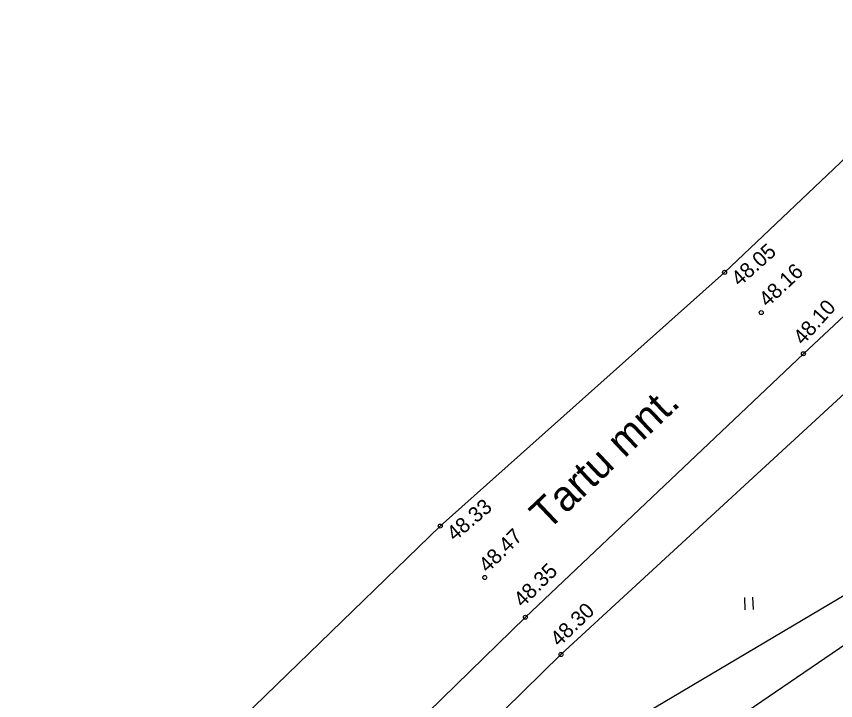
# Model space of a CAD drawing. Extents: x 641549 to 642076, y 6457469 to 6457996.
# Drawn here: x 641794.6 to 641835.2, y 6457893.42 to 6457927.34 of the extents above; entities that cross this region are included whole.
import ezdxf

# ---------------------------------------------------------------- set-up
doc = ezdxf.new("R2010")
doc.units = 0
for name, color, linetype in [('Level 22', 7, 'Continuous'), ('Level 30', 7, 'Continuous'), ('Level 31', 7, 'Continuous'), ('Level 41', 7, 'Continuous'), ('Level 54', 7, 'Continuous'), ('Level 58', 7, 'Continuous'), ('Level 59', 7, 'Continuous')]:
    doc.layers.add(name, color=color, linetype=linetype)

# ---------------------------------------------------------------- blocks, each defined once
blk = doc.blocks.new('KHEIN_')
at = {"layer": 'Level 41'}
for p, q in [((0, 620.11), (0, 0)), ((405.61, 608.83), (405.61, 0))]:
    blk.add_line(p, q, dxfattribs=at)

msp = doc.modelspace()

# ---------------------------------------------------------------- linework, layer by layer
at = {"layer": 'Level 22'}
for points in [[(641859.552, 6457914.975), (641840.809, 6457901.694), (641819.877, 6457889.297), (641806.023, 6457873.23)], [(641806.263, 6457868.234), (641826.234, 6457889.777), (641859.679, 6457912.588)]]:
    msp.add_lwpolyline(points, dxfattribs=at)
at = {"layer": 'Level 30'}
for p, q in [((641829.697, 6457914.647), (641829.697, 6457914.647)), ((641833.602, 6457910.611), (641833.602, 6457910.611)), ((641815.603, 6457902.069), (641815.603, 6457902.069)), ((641819.826, 6457897.551), (641819.826, 6457897.551)), ((641821.59, 6457895.703), (641821.59, 6457895.703))]:
    msp.add_line(p, q, dxfattribs=at)
for points in [[(641794.599, 6457890.612), (641802.079, 6457888.939), (641815.603, 6457902.069), (641829.697, 6457914.647), (641843.069, 6457927.336)], [(641847.54, 6457923.631), (641833.602, 6457910.611), (641819.826, 6457897.551), (641806.017, 6457884.068)], [(641849.501, 6457921.943), (641835.664, 6457908.664), (641821.59, 6457895.703), (641807.616, 6457881.992)]]:
    msp.add_lwpolyline(points, dxfattribs=at)
at = {"layer": 'Level 31'}
for p, q in [((641831.513, 6457912.652), (641831.513, 6457912.652)), ((641817.812, 6457899.519), (641817.812, 6457899.519))]:
    msp.add_line(p, q, dxfattribs=at)
for centre in [(641831.513, 6457912.652), (641817.812, 6457899.519)]:
    msp.add_circle(centre, 0.1, dxfattribs=at)
at = {"layer": 'Level 54'}
for centre in [(641831.513, 6457912.652), (641817.812, 6457899.519)]:
    msp.add_circle(centre, 0.1, dxfattribs=at)
at = {"layer": 'Level 59'}
for centre in [(641829.697, 6457914.647), (641833.602, 6457910.611), (641815.603, 6457902.069), (641819.826, 6457897.551), (641821.59, 6457895.703)]:
    msp.add_circle(centre, 0.1, dxfattribs=at)

# ---------------------------------------------------------------- block references
at = {"layer": 'Level 41', "xscale": 0.0009998989885521001, "yscale": 0.0009998989885521001, "rotation": 2.563954760017547}
msp.add_blockref('KHEIN_', (641830.706, 6457897.916), dxfattribs=at)

# ---------------------------------------------------------------- texts
at = {"layer": 'Level 31'}
for s, rotation, p in [('48.16', 43.1796, (641831.827, 6457912.889)), ('48.47', 44.6221, (641817.955, 6457899.718))]:
    msp.add_text(s, height=0.7499, rotation=rotation, dxfattribs=at).set_placement(p)
at = {"layer": 'Level 58'}
msp.add_text('Tartu mnt.', height=1.4998, rotation=43.4716, dxfattribs=at).set_placement((641820.932, 6457901.801))
at = {"layer": 'Level 59'}
for s, rotation, p in [('48.05', 41.6899, (641830.441, 6457913.917)), ('48.10', 48.2425, (641833.586, 6457911.003)), ('48.33', 40.3395, (641816.323, 6457901.287)), ('48.35', 44.6931, (641819.689, 6457898.006)), ('48.30', 43.9117, (641821.498, 6457896.057))]:
    msp.add_text(s, height=0.7499, rotation=rotation, dxfattribs=at).set_placement(p)

doc.saveas('drawing.dxf')
